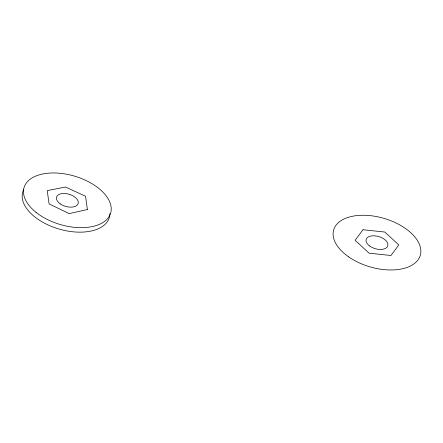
<?xml version="1.0" encoding="UTF-8"?>
<svg xmlns="http://www.w3.org/2000/svg" width="443" height="443" viewBox="0 0 443 443"><rect width="100%" height="100%" fill="white"/><g stroke="black" fill="none" stroke-linecap="round" stroke-linejoin="round"><path stroke-width="0.66" d="M109.897 213.676A45.131 25.234 16.4 0 1 59.905 229.302A45.131 25.234 16.4 0 1 23.745 189.532M362.972 229.74L355.131 240.316L369.135 253.197L390.986 255.5L398.827 244.924L384.823 232.043L362.972 229.74M87.404 209.522L69.219 213.615L49.095 203.924L47.213 190.623L65.464 187.018L85.521 196.221L87.404 209.522M60.281 203.891A11.28 6.307 16.4 0 0 78.14 203.581A11.28 6.307 16.4 0 0 63.609 193.48A11.28 6.307 16.4 0 0 60.281 203.891M36.038 212.341A45.131 25.234 16.4 0 0 109.62 215.586A45.131 25.234 16.4 0 0 56.372 173.025A45.131 25.234 16.4 0 0 36.038 212.341M369.567 245.943A11.28 6.307 16.4 0 0 387.686 246.136A11.28 6.307 16.4 0 0 373.682 235.781A11.28 6.307 16.4 0 0 369.567 245.943M348.691 256.89A45.131 25.234 16.4 0 0 420.169 255.7A45.131 25.234 16.4 0 0 362.075 215.27A45.131 25.234 16.4 0 0 348.691 256.89"/></g></svg>
